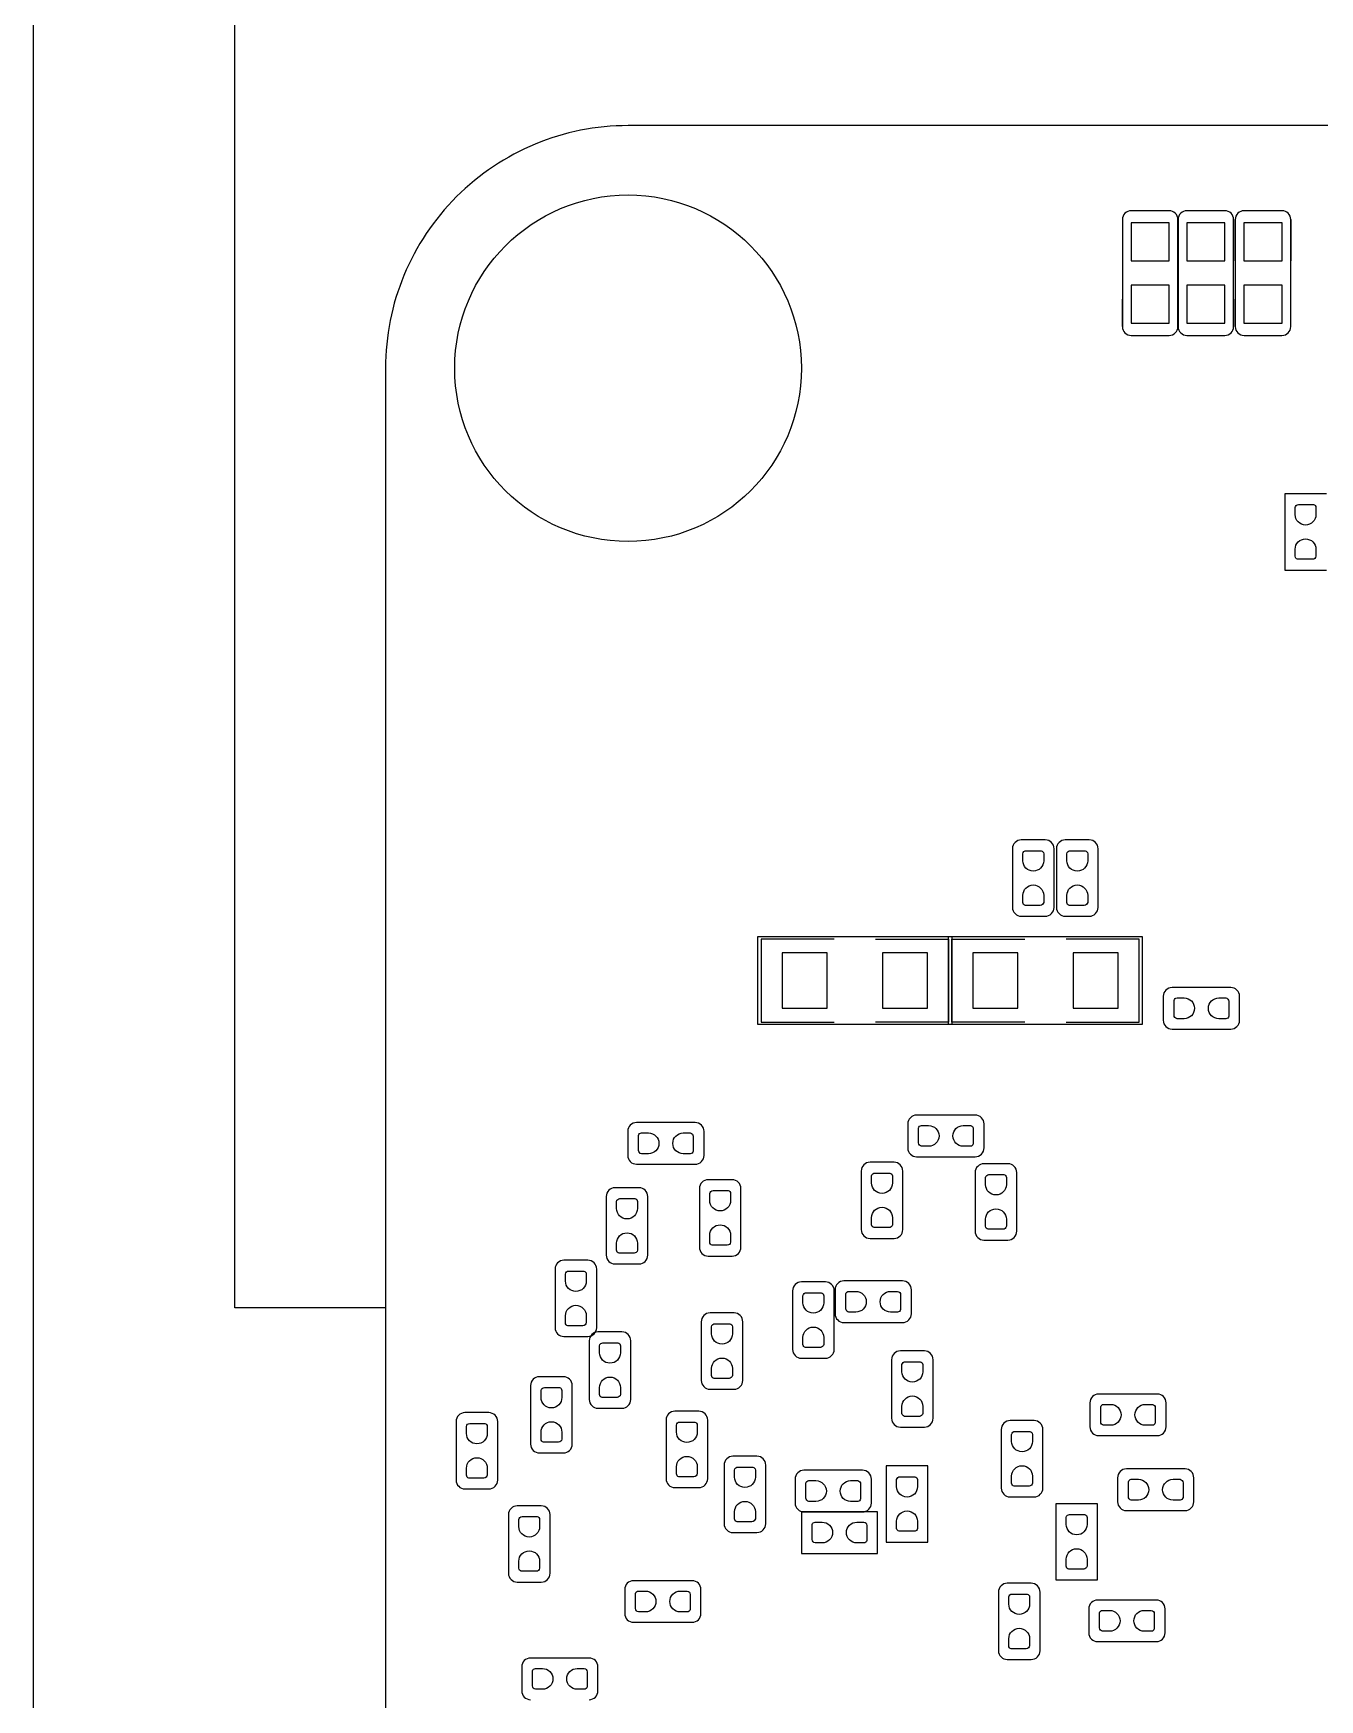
# Model space of a CAD drawing. Extents: x 24 to 162, y 5 to 143.
# Drawn here: x 23.55 to 42.11, y 22.07 to 46.12 of the extents above; entities that cross this region are included whole.
import ezdxf

# ---------------------------------------------------------------- set-up
doc = ezdxf.new("R2010")
doc.units = 0
for name, color, linetype in [('BG_OUTLINE', 7, 'CONTINUOUS'), ('PG_ASSEMBLY_BOTTOM', 211, 'CONTINUOUS'), ('PG_SILKSCREEN_BOTTOM', 243, 'CONTINUOUS'), ('PIN_BOTTOM', 1, 'CONTINUOUS')]:
    doc.layers.add(name, color=color, linetype=linetype)

msp = doc.modelspace()

# ---------------------------------------------------------------- linework, layer by layer
at = {"layer": 'BG_OUTLINE'}
for points in [[(28.629356, 8.286242), (23.549356, 8.286242), (23.549356, 125.614176), (28.629356, 125.614176), (28.629356, 101.14915)], [(28.629356, 27.72791), (26.455624, 27.72791), (26.455624, 59.228482), (28.629356, 59.228482), (28.629356, 71.924418), (26.469848, 71.924418), (26.469848, 106.17327), (28.629356, 106.17327)]]:
    msp.add_lwpolyline(points, dxfattribs=at)
msp.add_lwpolyline([(32.12973, 4.786376), (80.129634, 4.786376, 0.414205), (83.629246, 8.286242), (83.629246, 41.286176, 0.414226), (80.129634, 44.786296), (32.12973, 44.786296, 0.414268), (28.629356, 41.286176), (28.629356, 8.286242, 0.414248)], format="xyb", close=True, dxfattribs=at)
at = {"layer": 'PG_ASSEMBLY_BOTTOM'}
for points in [[(39.387018, 43.55846, 0.41425), (39.260018, 43.43146, 0.41425)], [(40.060372, 43.43146, 0.414275), (39.933372, 43.55846, 0.414275)], [(40.191182, 43.55846, 0.414358), (40.064182, 43.43146, 0.414358)], [(40.864282, 43.43146, 0.414497), (40.737282, 43.55846, 0.414497)], [(41.015412, 43.55846, 0.414137), (40.888412, 43.43146, 0.414137)], [(41.688766, 43.43146, 0.414389), (41.561766, 43.55846, 0.414389)], [(39.260018, 41.885616, 0.414152), (39.387018, 41.758616, 0.414152)], [(39.933372, 41.758616, 0.414177), (40.060372, 41.885616, 0.414177)], [(40.064182, 41.885616, 0.414321), (40.191182, 41.758616, 0.414321)], [(40.737282, 41.758616, 0.41446), (40.864282, 41.885616, 0.41446)], [(40.888412, 41.885616, 0.414038), (41.015412, 41.758616, 0.414038)], [(41.561766, 41.758616, 0.41429), (41.688766, 41.885616, 0.41429)], [(37.800788, 34.479484, 0.414207), (37.673788, 34.352484, 0.414207)], [(38.27399, 34.352484, 0.413851), (38.14699, 34.479484, 0.413851)], [(38.435788, 34.479484, 0.414207), (38.308788, 34.352484, 0.414207)], [(38.90899, 34.352484, 0.413851), (38.78199, 34.479484, 0.413851)], [(37.673788, 33.50641, 0.414577), (37.800788, 33.37941, 0.414577)], [(38.14699, 33.37941, 0.41422), (38.27399, 33.50641, 0.41422)], [(38.308788, 33.50641, 0.414577), (38.435788, 33.37941, 0.414577)], [(38.78199, 33.37941, 0.41422), (38.90899, 33.50641, 0.41422)], [(39.976806, 32.350202, 0.413971), (39.849806, 32.223202, 0.413971)], [(40.94988, 32.223202, 0.414229), (40.82288, 32.350202, 0.414229)], [(39.849806, 31.877, 0.414198), (39.976806, 31.75, 0.414198)], [(40.82288, 31.75, 0.414457), (40.94988, 31.877, 0.414457)], [(32.251142, 30.40126, 0.414161), (32.124142, 30.27426, 0.414161)], [(33.224216, 30.27426, 0.414401), (33.097216, 30.40126, 0.414401)], [(36.291266, 30.508702, 0.414161), (36.164266, 30.381702, 0.414161)], [(37.26434, 30.381702, 0.414401), (37.13734, 30.508702, 0.414401)], [(32.124142, 29.928058, 0.414026), (32.251142, 29.801058, 0.414026)], [(33.097216, 29.801058, 0.414266), (33.224216, 29.928058, 0.414266)], [(35.618928, 29.829506, 0.414177), (35.491928, 29.702506, 0.414177)], [(36.09213, 29.702506, 0.413876), (35.96513, 29.829506, 0.413876)], [(36.164266, 30.0355, 0.414026), (36.291266, 29.9085, 0.414026)], [(37.13734, 29.9085, 0.414266), (37.26434, 30.0355, 0.414266)], [(33.28416, 29.576014, 0.414066), (33.15716, 29.449014, 0.414066)], [(33.757362, 29.449014, 0.414195), (33.630362, 29.576014, 0.414195)], [(37.262562, 29.806646, 0.414091), (37.135562, 29.679646, 0.414091)], [(37.735764, 29.679646, 0.414066), (37.608764, 29.806646, 0.414066)], [(31.9405, 29.460952, 0.414349), (31.8135, 29.333952, 0.414349)], [(32.413702, 29.333952, 0.413943), (32.286702, 29.460952, 0.413943)], [(35.491928, 28.856432, 0.414552), (35.618928, 28.729432, 0.414552)], [(35.96513, 28.729432, 0.41425), (36.09213, 28.856432, 0.41425)], [(37.135562, 28.833572, 0.414361), (37.262562, 28.706572, 0.414361)], [(37.608764, 28.706572, 0.414337), (37.735764, 28.833572, 0.414337)], [(31.202884, 28.414726, 0.414355), (31.075884, 28.287726, 0.414355)], [(31.676086, 28.287726, 0.413937), (31.549086, 28.414726, 0.413937)], [(31.8135, 28.487878, 0.414484), (31.9405, 28.360878, 0.414484)], [(32.286702, 28.360878, 0.414078), (32.413702, 28.487878, 0.414078)], [(33.15716, 28.60294, 0.414232), (33.28416, 28.47594, 0.414232)], [(33.630362, 28.47594, 0.414361), (33.757362, 28.60294, 0.414361)], [(34.628836, 28.101544, 0.414349), (34.501836, 27.974544, 0.414349)], [(35.102038, 27.974544, 0.413918), (34.975038, 28.101544, 0.413918)], [(35.242246, 28.116022, 0.414161), (35.115246, 27.989022, 0.414161)], [(36.21532, 27.989022, 0.414401), (36.08832, 28.116022, 0.414401)], [(33.31083, 27.654504, 0.414214), (33.18383, 27.527504, 0.414214)], [(33.784032, 27.527504, 0.414214), (33.657032, 27.654504, 0.414214)], [(31.075884, 27.441652, 0.41449), (31.202884, 27.314652, 0.41449)], [(31.549086, 27.314652, 0.414072), (31.676086, 27.441652, 0.414072)], [(35.115246, 27.64282, 0.414026), (35.242246, 27.51582, 0.414026)], [(36.08832, 27.51582, 0.414266), (36.21532, 27.64282, 0.414266)], [(31.694628, 27.37993, 0.413854), (31.567628, 27.25293, 0.413854)], [(32.16783, 27.25293, 0.414094), (32.04083, 27.37993, 0.414094)], [(34.501836, 27.12847, 0.414509), (34.628836, 27.00147, 0.414509)], [(34.975038, 27.00147, 0.414078), (35.102038, 27.12847, 0.414078)], [(36.056824, 27.10688, 0.414389), (35.929824, 26.97988, 0.414389)], [(36.530026, 26.97988, 0.414044), (36.403026, 27.10688, 0.414044)], [(30.849824, 26.734516, 0.41418), (30.722824, 26.607516, 0.41418)], [(31.323026, 26.607516, 0.414008), (31.196026, 26.734516, 0.414008)], [(33.18383, 26.68143, 0.414214), (33.31083, 26.55443, 0.414214)], [(33.657032, 26.55443, 0.414214), (33.784032, 26.68143, 0.414214)], [(38.917372, 26.484326, 0.414266), (38.790372, 26.357326, 0.414266)], [(39.890446, 26.357326, 0.414284), (39.763446, 26.484326, 0.414284)], [(29.774896, 26.215594, 0.414078), (29.647896, 26.088594, 0.414078)], [(30.248098, 26.088594, 0.414484), (30.121098, 26.215594, 0.414484)], [(31.567628, 26.406602, 0.413943), (31.694628, 26.279602, 0.413943)], [(32.04083, 26.279602, 0.414183), (32.16783, 26.406602, 0.414183)], [(32.8041, 26.23566, 0.413854), (32.6771, 26.10866, 0.413854)], [(33.277302, 26.10866, 0.414094), (33.150302, 26.23566, 0.414094)], [(35.929824, 26.133806, 0.414383), (36.056824, 26.006806, 0.414383)], [(36.403026, 26.006806, 0.414038), (36.530026, 26.133806, 0.414038)], [(37.639498, 26.100786, 0.41429), (37.512498, 25.973786, 0.41429)], [(38.1127, 25.973786, 0.414389), (37.9857, 26.100786, 0.414389)], [(38.790372, 26.011124, 0.414143), (38.917372, 25.884124, 0.414143)], [(39.763446, 25.884124, 0.414161), (39.890446, 26.011124, 0.414161)], [(30.722824, 25.761442, 0.41442), (30.849824, 25.634442, 0.41442)], [(31.196026, 25.634442, 0.414247), (31.323026, 25.761442, 0.414247)], [(33.641792, 25.586436, 0.414349), (33.514792, 25.459436, 0.414349)], [(34.114994, 25.459436, 0.413943), (33.987994, 25.586436, 0.413943)], [(32.6771, 25.262332, 0.413943), (32.8041, 25.135332, 0.413943)], [(33.150302, 25.135332, 0.414183), (33.277302, 25.262332, 0.414183)], [(34.66592, 25.384506, 0.414214), (34.53892, 25.257506, 0.414214)], [(35.638994, 25.257506, 0.414214), (35.511994, 25.384506, 0.414214)], [(39.316914, 25.40381, 0.414214), (39.189914, 25.27681, 0.414214)], [(40.289988, 25.27681, 0.414214), (40.162988, 25.40381, 0.414214)], [(29.647896, 25.24252, 0.413943), (29.774896, 25.11552, 0.413943)], [(30.121098, 25.11552, 0.414349), (30.248098, 25.24252, 0.414349)], [(37.512498, 25.127712, 0.414038), (37.639498, 25.000712, 0.414038)], [(37.9857, 25.000712, 0.414137), (38.1127, 25.127712, 0.414137)], [(30.530292, 24.871172, 0.414373), (30.403292, 24.744172, 0.414373)], [(31.003494, 24.744172, 0.414127), (30.876494, 24.871172, 0.414127)], [(34.53892, 24.911304, 0.414214), (34.66592, 24.784304, 0.414214)], [(35.511994, 24.784304, 0.414214), (35.638994, 24.911304, 0.414214)], [(39.189914, 24.930608, 0.414214), (39.316914, 24.803608, 0.414214)], [(40.162988, 24.803608, 0.414214), (40.289988, 24.930608, 0.414214)], [(33.514792, 24.613362, 0.414484), (33.641792, 24.486362, 0.414484)], [(33.987994, 24.486362, 0.414078), (34.114994, 24.613362, 0.414078)], [(30.403292, 23.898098, 0.4143), (30.530292, 23.771098, 0.4143)], [(30.876494, 23.771098, 0.414054), (31.003494, 23.898098, 0.414054)], [(32.207708, 23.79091, 0.414214), (32.080708, 23.66391, 0.414214)], [(33.180782, 23.66391, 0.414214), (33.053782, 23.79091, 0.414214)], [(37.59835, 23.75408, 0.414214), (37.47135, 23.62708, 0.414214)], [(38.071552, 23.62708, 0.414214), (37.944552, 23.75408, 0.414214)], [(38.901878, 23.512272, 0.414029), (38.774878, 23.385272, 0.414029)], [(39.875206, 23.385272, 0.414081), (39.748206, 23.512272, 0.414081)], [(32.080708, 23.317708, 0.414214), (32.207708, 23.190708, 0.414214)], [(33.053782, 23.190708, 0.414214), (33.180782, 23.317708, 0.414214)], [(38.774878, 23.03907, 0.413955), (38.901878, 22.91207, 0.413955)], [(39.748206, 22.91207, 0.414008), (39.875206, 23.03907, 0.414008)], [(30.7213, 22.67458, 0.413918), (30.5943, 22.54758, 0.413918)], [(31.694628, 22.54758, 0.413854), (31.567628, 22.67458, 0.413854)], [(37.47135, 22.781006, 0.414214), (37.59835, 22.654006, 0.414214)], [(37.944552, 22.654006, 0.414214), (38.071552, 22.781006, 0.414214)], [(30.5943, 22.201378, 0.414183), (30.7213, 22.074378, 0.414183)], [(31.567628, 22.074378, 0.414118), (31.694628, 22.201378, 0.414118)]]:
    msp.add_lwpolyline(points, format="xyb", dxfattribs=at)
for points in [[(39.933372, 43.55846), (39.387018, 43.55846)], [(40.737282, 43.55846), (40.191182, 43.55846)], [(41.561766, 43.55846), (41.015412, 43.55846)], [(39.260018, 43.43146), (39.260018, 41.885616)], [(40.060372, 41.885616), (40.060372, 43.43146)], [(40.064182, 43.43146), (40.064182, 41.885616)], [(40.864282, 41.885616), (40.864282, 43.43146)], [(40.888412, 43.43146), (40.888412, 41.885616)], [(41.688766, 41.885616), (41.688766, 43.43146)], [(39.387018, 41.758616), (39.933372, 41.758616)], [(40.191182, 41.758616), (40.737282, 41.758616)], [(41.015412, 41.758616), (41.561766, 41.758616)], [(42.201846, 39.473378), (41.601898, 39.473378)], [(41.601898, 39.473378), (41.601898, 38.373558)], [(41.601898, 38.373558), (42.201846, 38.373558)], [(38.14699, 34.479484), (37.800788, 34.479484)], [(38.78199, 34.479484), (38.435788, 34.479484)], [(37.673788, 34.352484), (37.673788, 33.50641)], [(38.27399, 33.50641), (38.27399, 34.352484)], [(38.308788, 34.352484), (38.308788, 33.50641)], [(38.90899, 33.50641), (38.90899, 34.352484)], [(37.800788, 33.37941), (38.14699, 33.37941)], [(38.435788, 33.37941), (38.78199, 33.37941)], [(39.849806, 32.223202), (39.849806, 31.877)], [(40.82288, 32.350202), (39.976806, 32.350202)], [(40.94988, 31.877), (40.94988, 32.223202)], [(39.976806, 31.75), (40.82288, 31.75)], [(33.097216, 30.40126), (32.251142, 30.40126)], [(36.164266, 30.381702), (36.164266, 30.0355)], [(37.13734, 30.508702), (36.291266, 30.508702)], [(37.26434, 30.0355), (37.26434, 30.381702)], [(32.124142, 30.27426), (32.124142, 29.928058)], [(33.224216, 29.928058), (33.224216, 30.27426)], [(35.96513, 29.829506), (35.618928, 29.829506)], [(36.291266, 29.9085), (37.13734, 29.9085)], [(32.251142, 29.801058), (33.097216, 29.801058)], [(33.630362, 29.576014), (33.28416, 29.576014)], [(35.491928, 29.702506), (35.491928, 28.856432)], [(36.09213, 28.856432), (36.09213, 29.702506)], [(37.135562, 29.679646), (37.135562, 28.833572)], [(37.608764, 29.806646), (37.262562, 29.806646)], [(37.735764, 28.833572), (37.735764, 29.679646)], [(31.8135, 29.333952), (31.8135, 28.487878)], [(32.286702, 29.460952), (31.9405, 29.460952)], [(32.413702, 28.487878), (32.413702, 29.333952)], [(33.15716, 29.449014), (33.15716, 28.60294)], [(33.757362, 28.60294), (33.757362, 29.449014)], [(35.618928, 28.729432), (35.96513, 28.729432)], [(37.262562, 28.706572), (37.608764, 28.706572)], [(31.549086, 28.414726), (31.202884, 28.414726)], [(33.28416, 28.47594), (33.630362, 28.47594)], [(31.075884, 28.287726), (31.075884, 27.441652)], [(31.676086, 27.441652), (31.676086, 28.287726)], [(31.9405, 28.360878), (32.286702, 28.360878)], [(34.501836, 27.974544), (34.501836, 27.12847)], [(34.975038, 28.101544), (34.628836, 28.101544)], [(35.102038, 27.12847), (35.102038, 27.974544)], [(35.115246, 27.989022), (35.115246, 27.64282)], [(36.08832, 28.116022), (35.242246, 28.116022)], [(36.21532, 27.64282), (36.21532, 27.989022)], [(33.657032, 27.654504), (33.31083, 27.654504)], [(33.18383, 27.527504), (33.18383, 26.68143)], [(33.784032, 26.68143), (33.784032, 27.527504)], [(35.242246, 27.51582), (36.08832, 27.51582)], [(31.202884, 27.314652), (31.549086, 27.314652)], [(31.567628, 27.25293), (31.567628, 26.406602)], [(32.04083, 27.37993), (31.694628, 27.37993)], [(32.16783, 26.406602), (32.16783, 27.25293)], [(34.628836, 27.00147), (34.975038, 27.00147)], [(35.929824, 26.97988), (35.929824, 26.133806)], [(36.403026, 27.10688), (36.056824, 27.10688)], [(36.530026, 26.133806), (36.530026, 26.97988)], [(31.196026, 26.734516), (30.849824, 26.734516)], [(30.722824, 26.607516), (30.722824, 25.761442)], [(31.323026, 25.761442), (31.323026, 26.607516)], [(33.31083, 26.55443), (33.657032, 26.55443)], [(39.763446, 26.484326), (38.917372, 26.484326)], [(30.121098, 26.215594), (29.774896, 26.215594)], [(31.694628, 26.279602), (32.04083, 26.279602)], [(33.150302, 26.23566), (32.8041, 26.23566)], [(38.790372, 26.357326), (38.790372, 26.011124)], [(39.890446, 26.011124), (39.890446, 26.357326)], [(29.647896, 26.088594), (29.647896, 25.24252)], [(30.248098, 25.24252), (30.248098, 26.088594)], [(32.6771, 26.10866), (32.6771, 25.262332)], [(33.277302, 25.262332), (33.277302, 26.10866)], [(36.056824, 26.006806), (36.403026, 26.006806)], [(37.512498, 25.973786), (37.512498, 25.127712)], [(37.9857, 26.100786), (37.639498, 26.100786)], [(38.1127, 25.127712), (38.1127, 25.973786)], [(38.917372, 25.884124), (39.763446, 25.884124)], [(30.849824, 25.634442), (31.196026, 25.634442)], [(33.987994, 25.586436), (33.641792, 25.586436)], [(33.514792, 25.459436), (33.514792, 24.613362)], [(34.114994, 24.613362), (34.114994, 25.459436)], [(34.53892, 25.257506), (34.53892, 24.911304)], [(35.511994, 25.384506), (34.66592, 25.384506)], [(35.638994, 24.911304), (35.638994, 25.257506)], [(36.453318, 25.447752), (35.85337, 25.447752)], [(35.85337, 25.447752), (35.85337, 24.347932)], [(36.453318, 24.347932), (36.453318, 25.447752)], [(39.189914, 25.27681), (39.189914, 24.930608)], [(40.162988, 25.40381), (39.316914, 25.40381)], [(40.289988, 24.930608), (40.289988, 25.27681)], [(29.774896, 25.11552), (30.121098, 25.11552)], [(32.8041, 25.135332), (33.150302, 25.135332)], [(30.876494, 24.871172), (30.530292, 24.871172)], [(35.72891, 24.785574), (34.62909, 24.785574)], [(34.62909, 24.785574), (34.62909, 24.185626)], [(34.66592, 24.784304), (35.511994, 24.784304)], [(35.72891, 24.185626), (35.72891, 24.785574)], [(37.639498, 25.000712), (37.9857, 25.000712)], [(38.299644, 24.902414), (38.299644, 23.802594)], [(38.899592, 24.902414), (38.299644, 24.902414)], [(38.899592, 23.802594), (38.899592, 24.902414)], [(39.316914, 24.803608), (40.162988, 24.803608)], [(30.403292, 24.744172), (30.403292, 23.898098)], [(31.003494, 23.898098), (31.003494, 24.744172)], [(33.641792, 24.486362), (33.987994, 24.486362)], [(35.85337, 24.347932), (36.453318, 24.347932)], [(34.62909, 24.185626), (35.72891, 24.185626)], [(30.530292, 23.771098), (30.876494, 23.771098)], [(32.080708, 23.66391), (32.080708, 23.317708)], [(33.053782, 23.79091), (32.207708, 23.79091)], [(33.180782, 23.317708), (33.180782, 23.66391)], [(37.47135, 23.62708), (37.47135, 22.781006)], [(37.944552, 23.75408), (37.59835, 23.75408)], [(38.071552, 22.781006), (38.071552, 23.62708)], [(38.299644, 23.802594), (38.899592, 23.802594)], [(38.774878, 23.385272), (38.774878, 23.03907)], [(39.748206, 23.512272), (38.901878, 23.512272)], [(39.875206, 23.03907), (39.875206, 23.385272)], [(32.207708, 23.190708), (33.053782, 23.190708)], [(38.901878, 22.91207), (39.748206, 22.91207)], [(31.567628, 22.67458), (30.7213, 22.67458)], [(37.59835, 22.654006), (37.944552, 22.654006)], [(30.5943, 22.54758), (30.5943, 22.201378)], [(31.694628, 22.201378), (31.694628, 22.54758)]]:
    msp.add_lwpolyline(points, dxfattribs=at)
for points in [[(36.79698, 31.815024), (34.00298, 31.815024), (34.00298, 33.085024), (36.79698, 33.085024)], [(36.753038, 33.085024), (39.547038, 33.085024), (39.547038, 31.815024), (36.753038, 31.815024)]]:
    msp.add_lwpolyline(points, close=True, dxfattribs=at)
at = {"layer": 'PG_SILKSCREEN_BOTTOM'}
for points in [[(39.387018, 43.55846, 0.41425), (39.260018, 43.43146, 0.41425)], [(40.060372, 43.43146, 0.414275), (39.933372, 43.55846, 0.414275)], [(40.191182, 43.55846, 0.414358), (40.064182, 43.43146, 0.414358)], [(40.864282, 43.43146, 0.414497), (40.737282, 43.55846, 0.414497)], [(41.015412, 43.55846, 0.414137), (40.888412, 43.43146, 0.414137)], [(41.688766, 43.43146, 0.414389), (41.561766, 43.55846, 0.414389)], [(39.260018, 41.885616, 0.414152), (39.387018, 41.758616, 0.414152)], [(39.933372, 41.758616, 0.414177), (40.060372, 41.885616, 0.414177)], [(40.064182, 41.885616, 0.414321), (40.191182, 41.758616, 0.414321)], [(40.737282, 41.758616, 0.41446), (40.864282, 41.885616, 0.41446)], [(40.888412, 41.885616, 0.414038), (41.015412, 41.758616, 0.414038)], [(41.561766, 41.758616, 0.41429), (41.688766, 41.885616, 0.41429)]]:
    msp.add_lwpolyline(points, format="xyb", dxfattribs=at)
for points in [[(39.933372, 43.55846), (39.387018, 43.55846)], [(40.737282, 43.55846), (40.191182, 43.55846)], [(41.561766, 43.55846), (41.015412, 43.55846)], [(39.260018, 43.43146), (39.260018, 43.03395)], [(40.060372, 43.43146), (40.060372, 42.833798)], [(40.064182, 43.43146), (40.064182, 43.03395)], [(40.864282, 43.43146), (40.864282, 42.833798)], [(40.888412, 43.43146), (40.888412, 43.03395)], [(41.688766, 43.43146), (41.688766, 42.833798)], [(40.060372, 41.885616), (40.060372, 42.483278)], [(40.864282, 41.885616), (40.864282, 42.483278)], [(41.688766, 41.885616), (41.688766, 42.483278)], [(39.260018, 41.885616), (39.260018, 42.28338)], [(40.064182, 41.885616), (40.064182, 42.28338)], [(40.888412, 41.885616), (40.888412, 42.28338)], [(39.387018, 41.758616), (39.933372, 41.758616)], [(40.191182, 41.758616), (40.737282, 41.758616)], [(41.015412, 41.758616), (41.561766, 41.758616)], [(34.04997, 33.049972), (34.04997, 31.850076)], [(35.100006, 33.049972), (34.04997, 33.049972)], [(35.699954, 33.049972), (36.74999, 33.049972)], [(36.74999, 33.049972), (36.74999, 31.850076)], [(36.800028, 33.049972), (37.850064, 33.049972)], [(36.800028, 31.850076), (36.800028, 33.049972)], [(39.500048, 33.049972), (38.450012, 33.049972)], [(39.500048, 31.850076), (39.500048, 33.049972)], [(34.04997, 31.850076), (35.100006, 31.850076)], [(36.74999, 31.850076), (35.699954, 31.850076)], [(37.850064, 31.850076), (36.800028, 31.850076)], [(38.450012, 31.850076), (39.500048, 31.850076)]]:
    msp.add_lwpolyline(points, dxfattribs=at)
at = {"layer": 'PIN_BOTTOM'}
for points in [[(39.385367, 42.833671), (39.935277, 42.833671), (39.935277, 43.383581), (39.385367, 43.383581)], [(40.189531, 42.833671), (40.739441, 42.833671), (40.739441, 43.383581), (40.189531, 43.383581)], [(41.013761, 42.833671), (41.563671, 42.833671), (41.563671, 43.383581), (41.013761, 43.383581)], [(39.385367, 41.933495), (39.935277, 41.933495), (39.935277, 42.483405), (39.385367, 42.483405)], [(40.189531, 41.933495), (40.739441, 41.933495), (40.739441, 42.483405), (40.189531, 42.483405)], [(41.013761, 41.933495), (41.563671, 41.933495), (41.563671, 42.483405), (41.013761, 42.483405)], [(35.000184, 32.049974), (35.000184, 32.850074), (34.350198, 32.850074), (34.350198, 32.049974)], [(36.450016, 32.049974), (36.450016, 32.850074), (35.80003, 32.850074), (35.80003, 32.049974)], [(37.100129, 32.850074), (37.100129, 32.049974), (37.750115, 32.049974), (37.750115, 32.850074)], [(38.549961, 32.850074), (38.549961, 32.049974), (39.199947, 32.049974), (39.199947, 32.850074)]]:
    msp.add_lwpolyline(points, close=True, dxfattribs=at)
for points in [[(41.751758, 39.173658), (41.751758, 39.275258, -0.375524), (41.800272, 39.317676), (42.016172, 39.317676, -0.365016), (42.051986, 39.275258), (42.051986, 39.173658, -0.99984)], [(42.051986, 38.673278), (42.051986, 38.571678, -0.375524), (42.003472, 38.52926), (41.787572, 38.52926, -0.365016), (41.751758, 38.571678), (41.751758, 38.673278, -0.99984)], [(37.823902, 34.17951), (37.823902, 34.28111, -0.375524), (37.872416, 34.323528), (38.088316, 34.323528, -0.365016), (38.12413, 34.28111), (38.12413, 34.17951, -0.99984)], [(38.458902, 34.17951), (38.458902, 34.28111, -0.375524), (38.507416, 34.323528), (38.723316, 34.323528, -0.365016), (38.75913, 34.28111), (38.75913, 34.17951, -0.99984)], [(38.12413, 33.67913), (38.12413, 33.57753, -0.375524), (38.075616, 33.535112), (37.859716, 33.535112, -0.365016), (37.823902, 33.57753), (37.823902, 33.67913, -0.99984)], [(38.75913, 33.67913), (38.75913, 33.57753, -0.375524), (38.710616, 33.535112), (38.494716, 33.535112, -0.365016), (38.458902, 33.57753), (38.458902, 33.67913, -0.99984)], [(40.149526, 31.89986), (40.047926, 31.89986, -0.375524), (40.005508, 31.948374), (40.005508, 32.164274, -0.365016), (40.047926, 32.200088), (40.149526, 32.200088, -0.99984)], [(40.649906, 32.200088), (40.751506, 32.200088, -0.375524), (40.793924, 32.151574), (40.793924, 31.935674, -0.365016), (40.751506, 31.89986), (40.649906, 31.89986, -0.99984)], [(36.46424, 30.058614), (36.36264, 30.058614, -0.375524), (36.320222, 30.107128), (36.320222, 30.323028, -0.365016), (36.36264, 30.358842), (36.46424, 30.358842, -0.99984)], [(36.96462, 30.358842), (37.06622, 30.358842, -0.375524), (37.108638, 30.310328), (37.108638, 30.094428, -0.365016), (37.06622, 30.058614), (36.96462, 30.058614, -0.99984)], [(32.424116, 29.951172), (32.322516, 29.951172, -0.375524), (32.280098, 29.999686), (32.280098, 30.215586, -0.365016), (32.322516, 30.2514), (32.424116, 30.2514, -0.99984)], [(32.924496, 30.2514), (33.026096, 30.2514, -0.375524), (33.068514, 30.202886), (33.068514, 29.986986, -0.365016), (33.026096, 29.951172), (32.924496, 29.951172, -0.99984)], [(35.642042, 29.529532), (35.642042, 29.631132, -0.375524), (35.690556, 29.67355), (35.906456, 29.67355, -0.365016), (35.94227, 29.631132), (35.94227, 29.529532, -0.99984)], [(37.285676, 29.506672), (37.285676, 29.608272, -0.375524), (37.33419, 29.65069), (37.55009, 29.65069, -0.365016), (37.585904, 29.608272), (37.585904, 29.506672, -0.99984)], [(33.307274, 29.27604), (33.307274, 29.37764, -0.375524), (33.355788, 29.420058), (33.571688, 29.420058, -0.365016), (33.607502, 29.37764), (33.607502, 29.27604, -0.99984)], [(31.96336, 29.160978), (31.96336, 29.262578, -0.375524), (32.011874, 29.304996), (32.227774, 29.304996, -0.365016), (32.263588, 29.262578), (32.263588, 29.160978, -0.99984)], [(35.94227, 29.029152), (35.94227, 28.927552, -0.375524), (35.893756, 28.885134), (35.677856, 28.885134, -0.365016), (35.642042, 28.927552), (35.642042, 29.029152, -0.99984)], [(37.585904, 29.006292), (37.585904, 28.904692, -0.375524), (37.53739, 28.862274), (37.32149, 28.862274, -0.365016), (37.285676, 28.904692), (37.285676, 29.006292, -0.99984)], [(33.607502, 28.77566), (33.607502, 28.67406, -0.375524), (33.558988, 28.631642), (33.343088, 28.631642, -0.365016), (33.307274, 28.67406), (33.307274, 28.77566, -0.99984)], [(32.263588, 28.660598), (32.263588, 28.558998, -0.375524), (32.215074, 28.51658), (31.999174, 28.51658, -0.365016), (31.96336, 28.558998), (31.96336, 28.660598, -0.99984)], [(31.225744, 28.114752), (31.225744, 28.216352, -0.375524), (31.274258, 28.25877), (31.490158, 28.25877, -0.365016), (31.525972, 28.216352), (31.525972, 28.114752, -0.99984)], [(34.651696, 27.80157), (34.651696, 27.90317, -0.375524), (34.70021, 27.945588), (34.91611, 27.945588, -0.365016), (34.951924, 27.90317), (34.951924, 27.80157, -0.99984)], [(35.41522, 27.665934), (35.31362, 27.665934, -0.375524), (35.271202, 27.714448), (35.271202, 27.930348, -0.365016), (35.31362, 27.966162), (35.41522, 27.966162, -0.99984)], [(35.9156, 27.966162), (36.0172, 27.966162, -0.375524), (36.059618, 27.917648), (36.059618, 27.701748, -0.365016), (36.0172, 27.665934), (35.9156, 27.665934, -0.99984)], [(31.525972, 27.614372), (31.525972, 27.512772, -0.375524), (31.477458, 27.470354), (31.261558, 27.470354, -0.365016), (31.225744, 27.512772), (31.225744, 27.614372, -0.99984)], [(33.333944, 27.35453), (33.333944, 27.45613, -0.375524), (33.382458, 27.498548), (33.598358, 27.498548, -0.365016), (33.634172, 27.45613), (33.634172, 27.35453, -0.99984)], [(34.951924, 27.30119), (34.951924, 27.19959, -0.375524), (34.90341, 27.157172), (34.68751, 27.157172, -0.365016), (34.651696, 27.19959), (34.651696, 27.30119, -0.99984)], [(31.717742, 27.079702), (31.717742, 27.181302, -0.375524), (31.766256, 27.22372), (31.982156, 27.22372, -0.365016), (32.01797, 27.181302), (32.01797, 27.079702, -0.99984)], [(33.634172, 26.85415), (33.634172, 26.75255, -0.375524), (33.585658, 26.710132), (33.369758, 26.710132, -0.365016), (33.333944, 26.75255), (33.333944, 26.85415, -0.99984)], [(36.079938, 26.806906), (36.079938, 26.908506, -0.375524), (36.128452, 26.950924), (36.344352, 26.950924, -0.365016), (36.380166, 26.908506), (36.380166, 26.806906, -0.99984)], [(32.01797, 26.579322), (32.01797, 26.477722, -0.375524), (31.969456, 26.435304), (31.753556, 26.435304, -0.365016), (31.717742, 26.477722), (31.717742, 26.579322, -0.99984)], [(30.872938, 26.434542), (30.872938, 26.536142, -0.375524), (30.921452, 26.57856), (31.137352, 26.57856, -0.365016), (31.173166, 26.536142), (31.173166, 26.434542, -0.99984)], [(36.380166, 26.306526), (36.380166, 26.204926, -0.375524), (36.331652, 26.162508), (36.115752, 26.162508, -0.365016), (36.079938, 26.204926), (36.079938, 26.306526, -0.99984)], [(39.090346, 26.034238), (38.988746, 26.034238, -0.375524), (38.946328, 26.082752), (38.946328, 26.298652, -0.365016), (38.988746, 26.334466), (39.090346, 26.334466, -0.99984)], [(39.590726, 26.334466), (39.692326, 26.334466, -0.375524), (39.734744, 26.285952), (39.734744, 26.070052, -0.365016), (39.692326, 26.034238), (39.590726, 26.034238, -0.99984)], [(29.79801, 25.915874), (29.79801, 26.017474, -0.375524), (29.846524, 26.059892), (30.062424, 26.059892, -0.365016), (30.098238, 26.017474), (30.098238, 25.915874, -0.99984)], [(31.173166, 25.934162), (31.173166, 25.832562, -0.375524), (31.124652, 25.790144), (30.908752, 25.790144, -0.365016), (30.872938, 25.832562), (30.872938, 25.934162, -0.99984)], [(32.827214, 25.935432), (32.827214, 26.037032, -0.375524), (32.875728, 26.07945), (33.091628, 26.07945, -0.365016), (33.127442, 26.037032), (33.127442, 25.935432, -0.99984)], [(37.662358, 25.801066), (37.662358, 25.902666, -0.375524), (37.710872, 25.945084), (37.926772, 25.945084, -0.365016), (37.962586, 25.902666), (37.962586, 25.801066, -0.99984)], [(30.098238, 25.415494), (30.098238, 25.313894, -0.375524), (30.049724, 25.271476), (29.833824, 25.271476, -0.365016), (29.79801, 25.313894), (29.79801, 25.415494, -0.99984)], [(33.127442, 25.435052), (33.127442, 25.333452, -0.375524), (33.078928, 25.291034), (32.863028, 25.291034, -0.365016), (32.827214, 25.333452), (32.827214, 25.435052, -0.99984)], [(33.664652, 25.286462), (33.664652, 25.388062, -0.375524), (33.713166, 25.43048), (33.929066, 25.43048, -0.365016), (33.96488, 25.388062), (33.96488, 25.286462, -0.99984)], [(36.00323, 25.148032), (36.00323, 25.249632, -0.375524), (36.051744, 25.29205), (36.267644, 25.29205, -0.365016), (36.303458, 25.249632), (36.303458, 25.148032, -0.99984)], [(37.962586, 25.300686), (37.962586, 25.199086, -0.375524), (37.914072, 25.156668), (37.698172, 25.156668, -0.365016), (37.662358, 25.199086), (37.662358, 25.300686, -0.99984)], [(39.489888, 24.953722), (39.388288, 24.953722, -0.375524), (39.34587, 25.002236), (39.34587, 25.218136, -0.365016), (39.388288, 25.25395), (39.489888, 25.25395, -0.99984)], [(39.990268, 25.25395), (40.091868, 25.25395, -0.375524), (40.134286, 25.205436), (40.134286, 24.989536, -0.365016), (40.091868, 24.953722), (39.990268, 24.953722, -0.99984)], [(34.838894, 24.934418), (34.737294, 24.934418, -0.375524), (34.694876, 24.982932), (34.694876, 25.198832, -0.365016), (34.737294, 25.234646), (34.838894, 25.234646, -0.99984)], [(35.339274, 25.234646), (35.440874, 25.234646, -0.375524), (35.483292, 25.186132), (35.483292, 24.970232, -0.365016), (35.440874, 24.934418), (35.339274, 24.934418, -0.99984)], [(33.96488, 24.786082), (33.96488, 24.684482, -0.375524), (33.916366, 24.642064), (33.700466, 24.642064, -0.365016), (33.664652, 24.684482), (33.664652, 24.786082, -0.99984)], [(36.303458, 24.647652), (36.303458, 24.546052, -0.375524), (36.254944, 24.503634), (36.039044, 24.503634, -0.365016), (36.00323, 24.546052), (36.00323, 24.647652, -0.99984)], [(30.553152, 24.571452), (30.553152, 24.673052, -0.375524), (30.601666, 24.71547), (30.817566, 24.71547, -0.365016), (30.85338, 24.673052), (30.85338, 24.571452, -0.99984)], [(34.92881, 24.335486), (34.82721, 24.335486, -0.375524), (34.784792, 24.384), (34.784792, 24.5999, -0.365016), (34.82721, 24.635714), (34.92881, 24.635714, -0.99984)], [(35.42919, 24.635714), (35.53079, 24.635714, -0.375524), (35.573208, 24.5872), (35.573208, 24.3713, -0.365016), (35.53079, 24.335486), (35.42919, 24.335486, -0.99984)], [(38.449504, 24.602694), (38.449504, 24.704294, -0.375524), (38.498018, 24.746712), (38.713918, 24.746712, -0.365016), (38.749732, 24.704294), (38.749732, 24.602694, -0.99984)], [(30.85338, 24.071072), (30.85338, 23.969472, -0.375524), (30.804866, 23.927054), (30.588966, 23.927054, -0.365016), (30.553152, 23.969472), (30.553152, 24.071072, -0.99984)], [(38.749732, 24.102314), (38.749732, 24.000714, -0.375524), (38.701218, 23.958296), (38.485318, 23.958296, -0.365016), (38.449504, 24.000714), (38.449504, 24.102314, -0.99984)], [(32.380428, 23.340568), (32.278828, 23.340568, -0.375524), (32.23641, 23.389082), (32.23641, 23.604982, -0.365016), (32.278828, 23.640796), (32.380428, 23.640796, -0.99984)], [(32.880808, 23.640796), (32.982408, 23.640796, -0.375524), (33.024826, 23.592282), (33.024826, 23.376382, -0.365016), (32.982408, 23.340568), (32.880808, 23.340568, -0.99984)], [(37.62121, 23.45436), (37.62121, 23.55596, -0.375524), (37.669724, 23.598378), (37.885624, 23.598378, -0.365016), (37.921438, 23.55596), (37.921438, 23.45436, -0.99984)], [(39.075106, 23.062184), (38.973506, 23.062184, -0.375524), (38.931088, 23.110698), (38.931088, 23.326598, -0.365016), (38.973506, 23.362412), (39.075106, 23.362412, -0.99984)], [(39.575486, 23.362412), (39.677086, 23.362412, -0.375524), (39.719504, 23.313898), (39.719504, 23.097998, -0.365016), (39.677086, 23.062184), (39.575486, 23.062184, -0.99984)], [(37.921438, 22.95398), (37.921438, 22.85238, -0.375524), (37.872924, 22.809962), (37.657024, 22.809962, -0.365016), (37.62121, 22.85238), (37.62121, 22.95398, -0.99984)], [(30.89402, 22.224238), (30.79242, 22.224238, -0.375524), (30.750002, 22.272752), (30.750002, 22.488652, -0.365016), (30.79242, 22.524466), (30.89402, 22.524466, -0.99984)], [(31.3944, 22.524466), (31.496, 22.524466, -0.375524), (31.538418, 22.475952), (31.538418, 22.260052, -0.365016), (31.496, 22.224238), (31.3944, 22.224238, -0.99984)]]:
    msp.add_lwpolyline(points, format="xyb", close=True, dxfattribs=at)
msp.add_circle((32.128206, 41.285414), 2.499995, dxfattribs=at)

doc.saveas('drawing.dxf')
